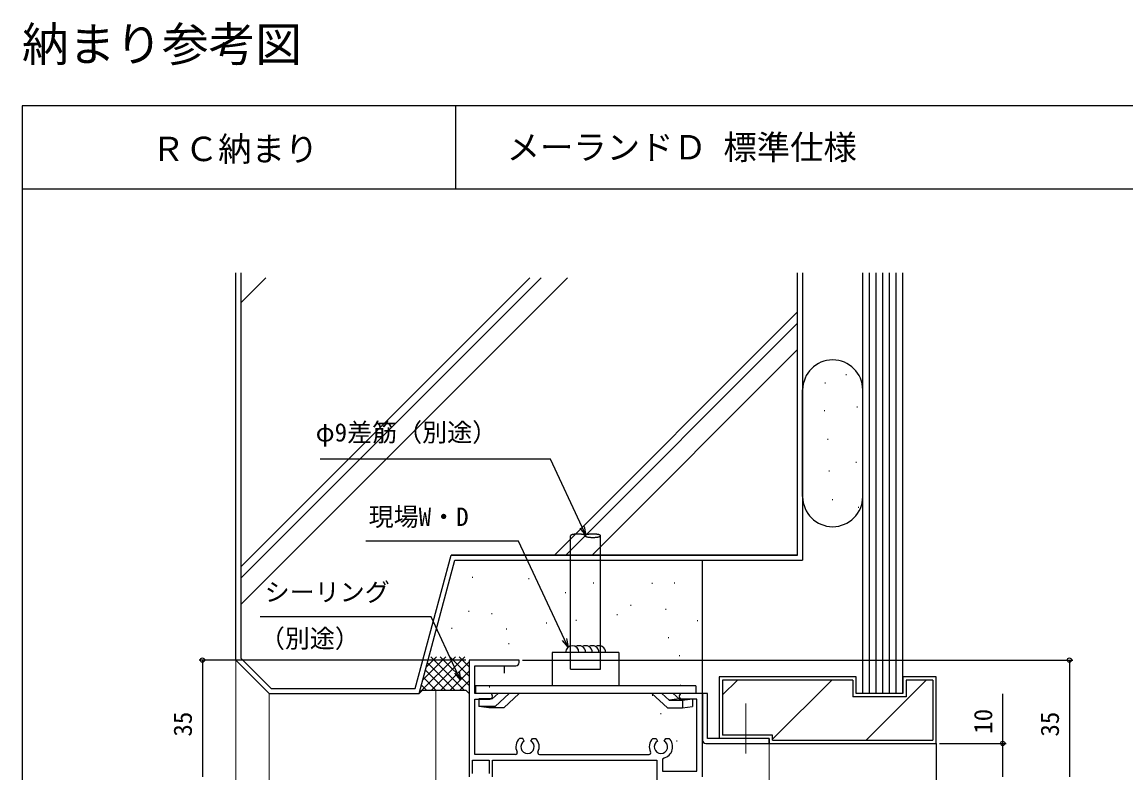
# Model space of a CAD drawing. Units: millimetres, scale not verified. Extents: x -438 to 438, y -339 to 336.
# Drawn here: x -437.5 to -106.5, y 111.1 to 336.2 of the extents above; entities that cross this region are included whole.
import ezdxf
from ezdxf.enums import TextEntityAlignment as Align

# ---------------------------------------------------------------- set-up
doc = ezdxf.new("R2010")
doc.units = ezdxf.units.MM
doc.header["$LTSCALE"] = 2
for name, color, linetype in [('0-1_USER1', 3, 'Continuous'), ('0-2_YKK_11', 7, 'Continuous'), ('0-4_YKK_13', 4, 'Continuous'), ('0-6_YKK_D', 6, 'Continuous'), ('0-7_YKK_ZWAK', 7, 'Continuous'), ('0-8_YSS_K', 3, 'Continuous'), ('0-9_YSS_KE', 3, 'Continuous')]:
    doc.layers.add(name, color=color, linetype=linetype)
doc.layers.add('0-3_YKK_12', color=2, linetype='Continuous', lineweight=18)
doc.styles.add('ＭＳ ゴシック', font='')
doc.styles.get('ＭＳ ゴシック').set_extended_font_data('MS Gothic')

msp = doc.modelspace()

# ---------------------------------------------------------------- linework, layer by layer
at = {"layer": '0-2_YKK_11'}
msp.add_line((-282.363, 116.637), (-249.508, 116.637), dxfattribs=at)
for points in [[(-288.435, 144.237), (-288.435, 144.937), (-303.435, 144.937), (-303.435, 109.937)], [(-297.285, 134.937), (-301.735, 134.937), (-301.735, 143.237), (-289.435, 143.237)], [(-289.508, 116.637), (-301.735, 116.637), (-301.735, 133.237), (-297.285, 133.237)], [(-245.435, 115.064), (-245.435, 111.637), (-235.135, 111.637), (-235.135, 133.237), (-239.585, 133.237)], [(-233.435, 109.937), (-233.435, 134.937), (-239.585, 134.937)], [(-286.935, 120.669), (-287.379, 121.437), (-288.385, 121.437)], [(-284.935, 120.669), (-284.492, 121.437), (-283.486, 121.437)], [(-248.385, 121.437), (-247.379, 121.437), (-246.935, 120.669)], [(-244.935, 120.669), (-244.492, 121.437), (-243.486, 121.437)], [(-302.435, 110.937), (-302.435, 114.937), (-297.435, 114.937), (-297.435, 110.937)], [(-296.435, 109.937), (-296.435, 114.937), (-247.135, 114.937), (-247.135, 106.937)]]:
    msp.add_lwpolyline(points, dxfattribs=at)
for centre, radius, start, end in [((-289.435, 144.237), 1, 270, 360), ((-297.285, 134.087), 0.85, 270, 90), ((-239.585, 134.087), 0.85, 90, 270), ((-285.935, 118.937), 3.5, 134.41531, 206.74368), ((-285.935, 118.937), 2, 120, 60), ((-285.935, 118.937), 3.5, 333.25632, 45.58469), ((-245.935, 118.937), 3.5, 134.41531, 206.74368), ((-245.935, 118.937), 2, 120, 60), ((-245.935, 118.937), 3.5, 284.47751, 45.58469), ((-289.508, 117.137), 0.5, 270, 26.74368), ((-282.363, 117.137), 0.5, 153.25632, 270), ((-249.508, 117.137), 0.5, 270, 26.74368), ((-244.935, 115.064), 0.5, 104.47751, 180)]:
    msp.add_arc(centre, radius, start, end, dxfattribs=at)
at = {"layer": '0-3_YKK_12'}
for p, q in [((-373.435, 144.937), (-373.435, -28.008)), ((-313.435, 135.937), (-313.435, -28.008)), ((-363.435, 134.937), (-363.435, -28.008)), ((-220.435, 116.939), (-220.435, 131.884)), ((-213.436, 119.937), (-213.436, -28.008))]:
    msp.add_line(p, q, dxfattribs=at)
at = {"layer": '0-4_YKK_13'}
for p, q in [((-273.01, 142.237), (-273.01, 182.237)), ((-258.51, 147.237), (-258.51, 137.237)), ((-292.935, 143.337), (-292.935, 141.037)), ((-273.01, 142.237), (-264.01, 142.237)), ((-235.51, 137.237), (-301.51, 137.237)), ((-301.51, 137.237), (-301.51, 134.937)), ((-235.51, 137.237), (-235.51, 134.937)), ((-235.51, 134.937), (-301.51, 134.937)), ((-288.407, 134.937), (-293.038, 130.637)), ((-248.614, 134.937), (-243.983, 130.637)), ((-240.51, 133.337), (-243.51, 132.937)), ((-239.51, 132.937), (-236.51, 133.337)), ((-297.51, 130.637), (-300.51, 131.037)), ((-293.038, 130.637), (-297.51, 130.637)), ((-243.983, 130.637), (-239.51, 130.637))]:
    msp.add_line(p, q, dxfattribs=at)
for points in [[(-268.66, 182.237), (-268.66, 182.287), (-268.71, 182.337), (-268.76, 182.387), (-268.81, 182.437), (-268.86, 182.437), (-268.96, 182.487), (-269.06, 182.537), (-269.16, 182.587), (-269.31, 182.587), (-269.46, 182.637), (-269.61, 182.637), (-269.76, 182.687), (-269.91, 182.687), (-270.11, 182.737), (-270.26, 182.737), (-270.46, 182.737), (-270.66, 182.737), (-270.86, 182.737), (-271.01, 182.737), (-271.21, 182.737), (-271.41, 182.737), (-271.61, 182.737), (-271.76, 182.687), (-271.91, 182.687), (-272.11, 182.637), (-272.26, 182.637), (-272.36, 182.587), (-272.51, 182.587), (-272.61, 182.537), (-272.71, 182.487), (-272.81, 182.437), (-272.91, 182.437), (-272.96, 182.387), (-272.96, 182.337), (-273.01, 182.287), (-273.01, 182.237)], [(-264.01, 142.237), (-264.01, 182.237), (-264.01, 182.287), (-264.06, 182.337), (-264.11, 182.387), (-264.16, 182.437), (-264.21, 182.437), (-264.31, 182.487), (-264.46, 182.537), (-264.56, 182.587), (-264.71, 182.587), (-264.86, 182.637), (-265.01, 182.637), (-265.16, 182.687), (-265.36, 182.687), (-265.56, 182.737), (-265.76, 182.737), (-265.96, 182.737), (-266.16, 182.737), (-266.36, 182.737), (-266.56, 182.737), (-266.76, 182.737), (-266.96, 182.737), (-267.16, 182.737), (-267.31, 182.687), (-267.51, 182.687), (-267.66, 182.637), (-267.86, 182.637), (-268.01, 182.587), (-268.11, 182.587), (-268.26, 182.537), (-268.36, 182.487), (-268.46, 182.437), (-268.51, 182.437), (-268.61, 182.387), (-268.61, 182.337), (-268.66, 182.287), (-268.66, 182.237), (-268.66, 182.187), (-268.61, 182.137)], [(-268.61, 182.137), (-268.51, 182.087), (-268.46, 182.037), (-268.36, 181.987), (-268.26, 181.937), (-268.11, 181.937), (-268.01, 181.887), (-267.86, 181.837), (-267.66, 181.837), (-267.51, 181.787), (-267.31, 181.787), (-267.16, 181.787), (-266.96, 181.737), (-266.76, 181.737), (-266.56, 181.737), (-266.36, 181.737), (-266.16, 181.737), (-265.96, 181.737), (-265.76, 181.737), (-265.56, 181.787), (-265.36, 181.787), (-265.16, 181.787), (-265.01, 181.837), (-264.86, 181.837), (-264.71, 181.887), (-264.56, 181.937), (-264.46, 181.937), (-264.31, 181.987), (-264.21, 182.037), (-264.16, 182.087), (-264.11, 182.137), (-264.06, 182.137), (-264.01, 182.187), (-264.01, 182.237)], [(-258.51, 147.237), (-278.51, 147.237), (-278.51, 137.237)], [(-291.407, 134.937), (-295.607, 131.037), (-300.51, 131.037)], [(-294.787, 134.937), (-296.51, 133.337), (-300.51, 133.337), (-300.51, 131.037)], [(-245.664, 134.937), (-243.51, 132.937), (-239.51, 132.937), (-239.51, 130.637), (-236.51, 131.037)], [(-242.233, 134.937), (-240.51, 133.337), (-236.51, 133.337), (-236.51, 131.037)], [(-232.435, 119.937), (-213.435, 119.937), (-213.435, 121.437), (-231.935, 121.437), (-231.935, 134.937), (-233.435, 134.937), (-233.435, 120.937)]]:
    msp.add_lwpolyline(points, dxfattribs=at)
for centre, radius, start, end in [((-272.51, 147.237), 2, 0, 180), ((-270.51, 147.237), 2, 0, 120), ((-268.51, 147.237), 2, 0, 120), ((-266.51, 147.237), 2, 0, 120), ((-264.51, 147.237), 2, 0, 120), ((-232.435, 120.937), 1, 180.00002, 270)]:
    msp.add_arc(centre, radius, start, end, dxfattribs=at)
at = {"layer": '0-6_YKK_D'}
for p, q in [((-304.435, 144.937), (-384.435, 144.937)), ((-383.435, 144.937), (-383.435, 109.937)), ((-287.435, 144.937), (-122.432, 144.937)), ((-123.432, 144.937), (-123.432, 109.937)), ((-162.432, 119.937), (-142.432, 119.937))]:
    msp.add_line(p, q, dxfattribs=at)
for points in [[(-268.448, 182.443), (-269.525, 184.754), (-279.052, 205.185), (-348.142, 205.185)], [(-268.906, 185.043), (-268.448, 182.443), (-270.145, 184.466)], [(-273.79, 148.774), (-274.868, 151.085), (-288.642, 180.623), (-334.438, 180.623)], [(-306.023, 139.007), (-307.1, 141.318), (-314.845, 157.927), (-366.093, 157.927)], [(-274.248, 151.374), (-273.79, 148.774), (-275.487, 150.796)], [(-306.481, 141.606), (-306.023, 139.007), (-307.719, 141.029)], [(-143.432, 109.937), (-143.432, 119.937), (-143.432, 134.862)]]:
    msp.add_lwpolyline(points, dxfattribs=at)
for centre in [(-383.435, 144.937), (-123.432, 144.937), (-143.432, 119.937)]:
    msp.add_circle(centre, 0.637, dxfattribs=at)
at = {"layer": '0-7_YKK_ZWAK'}
for p, q in [((-437.5, 311.1), (-437.5, -338.9)), ((437.5, 311.1), (-437.5, 311.1)), ((-307.5, 311.1), (-307.5, 286.1)), ((437.5, 286.1), (-437.5, 286.1))]:
    msp.add_line(p, q, dxfattribs=at)
at = {"layer": '0-8_YSS_K'}
for p, q in [((-371.935, 261.1), (-371.935, 145.558)), ((-371.935, 172.897), (-285.232, 259.6)), ((-371.935, 169.503), (-281.838, 259.6)), ((-371.935, 252.093), (-364.428, 259.6)), ((-371.935, 161.583), (-273.919, 259.6)), ((-204.935, 176.437), (-204.935, 261.1)), ((-185.432, 134.937), (-185.432, 261.1)), ((-183.432, 134.937), (-183.432, 261.1)), ((-181.432, 134.937), (-181.432, 261.1)), ((-179.432, 134.937), (-179.432, 261.1)), ((-177.432, 134.937), (-177.432, 261.1)), ((-175.432, 134.937), (-175.432, 261.1)), ((-173.432, 134.937), (-173.432, 261.1)), ((-277.886, 176.437), (-204.935, 249.387)), ((-274.492, 176.437), (-204.935, 245.993)), ((-266.572, 176.437), (-204.935, 238.074)), ((-190.491, 230.524), (-190.291, 230.524)), ((-203.435, 193.943), (-203.435, 225.939)), ((-196.824, 228.061), (-196.624, 228.061)), ((-197, 219.793), (-196.8, 219.793)), ((-187.148, 220.848), (-186.948, 220.848)), ((-195.945, 211.172), (-195.745, 211.172)), ((-187.5, 204.311), (-187.3, 204.311)), ((-195.593, 201.673), (-195.393, 201.673)), ((-194.537, 193.053), (-194.337, 193.053)), ((-186.797, 190.766), (-186.597, 190.766)), ((-319.586, 136.437), (-308.868, 176.437)), ((-204.935, 176.437), (-308.868, 176.437)), ((-233.435, 132.437), (-233.435, 174.937)), ((-302.519, 169.758), (-302.319, 169.758)), ((-285.613, 169.43), (-285.413, 169.43)), ((-266.245, 168.117), (-266.045, 168.117)), ((-248.683, 167.953), (-248.483, 167.953)), ((-241.954, 168.117), (-241.754, 168.117)), ((-274.616, 165.162), (-274.416, 165.162)), ((-303.668, 159.582), (-303.468, 159.582)), ((-296.774, 158.925), (-296.574, 158.925)), ((-255.084, 161.387), (-254.884, 161.387)), ((-244.58, 160.238), (-244.38, 160.238)), ((-280.361, 156.135), (-280.161, 156.135)), ((-271.498, 156.956), (-271.298, 156.956)), ((-259.188, 158.597), (-258.988, 158.597)), ((-235.06, 156.791), (-234.86, 156.791)), ((-308.756, 154.494), (-308.556, 154.494)), ((-292.343, 154.329), (-292.143, 154.329)), ((-291.686, 149.898), (-291.486, 149.898)), ((-243.759, 151.703), (-243.559, 151.703)), ((-318.383, 135.131), (-307.578, 145.937)), ((-317.348, 138.995), (-310.406, 145.937)), ((-316.313, 142.858), (-313.234, 145.937)), ((-304.921, 135.937), (-314.921, 145.937)), ((-314.749, 135.937), (-304.749, 145.937)), ((-303.435, 137.28), (-312.092, 145.937)), ((-303.435, 140.108), (-309.264, 145.937)), ((-303.435, 142.937), (-306.435, 145.937)), ((-240.476, 146.287), (-240.276, 146.287)), ((-371.935, 145.558), (-362.814, 136.437)), ((-307.749, 135.937), (-315.966, 144.153)), ((-311.921, 135.937), (-303.436, 144.422)), ((-303.435, 142.437), (-303.435, 134.937)), ((-313.406, 135.937), (-317.161, 139.692)), ((-310.578, 135.937), (-316.564, 141.923)), ((-309.092, 135.937), (-303.435, 141.594)), ((-362.814, 136.437), (-319.586, 136.437)), ((-318.435, 134.937), (-317.435, 135.937)), ((-316.234, 135.937), (-317.759, 137.461)), ((-317.435, 135.937), (-304.435, 135.937)), ((-306.264, 135.937), (-303.435, 138.765)), ((-303.435, 134.937), (-304.435, 135.937)), ((-297.431, 136.931), (-297.231, 136.931)), ((-240.148, 137.424), (-239.948, 137.424)), ((-227.432, 138.937), (-227.432, 122.437)), ((-188.432, 138.937), (-227.432, 138.937)), ((-227.432, 134.505), (-223.001, 138.937)), ((-212.432, 121.221), (-194.716, 138.937)), ((-188.432, 138.937), (-188.432, 133.937)), ((-184.432, 120.937), (-166.432, 138.937)), ((-172.432, 138.937), (-172.432, 133.937)), ((-164.432, 138.937), (-172.432, 138.937)), ((-164.432, 138.937), (-164.432, 120.937)), ((-248.519, 134.469), (-248.319, 134.469)), ((-172.432, 133.937), (-188.432, 133.937)), ((-246.057, 128.889), (-245.857, 128.889)), ((-235.388, 124.293), (-235.188, 124.293)), ((-241.297, 120.682), (-241.097, 120.682)), ((-212.432, 120.937), (-164.432, 120.937)), ((-163.432, 119.937), (-163.432, -28.008))]:
    msp.add_line(p, q, dxfattribs=at)
for points in [[(-371.935, 259.6), (-371.935, 145.558), (-362.814, 136.437), (-319.586, 136.437), (-308.868, 176.437), (-204.935, 176.437), (-204.935, 259.6)], [(-212.432, 120.937), (-212.432, 122.437), (-227.432, 122.437)]]:
    msp.add_lwpolyline(points, dxfattribs=at)
for centre, start, end in [((-194.434, 225.939), 0, 180), ((-194.434, 193.943), 180, 0)]:
    msp.add_arc(centre, 9.002, start, end, dxfattribs=at)
at = {"layer": '0-9_YSS_KE'}
for p, q in [((-373.435, 144.937), (-373.435, 261.1)), ((-203.435, 261.1), (-203.435, 174.937)), ((-318.435, 134.937), (-307.718, 174.937)), ((-307.718, 174.937), (-203.435, 174.937)), ((-373.435, 144.937), (-363.435, 134.937)), ((-228.432, 139.937), (-228.432, 121.437)), ((-187.432, 139.937), (-228.432, 139.937)), ((-173.432, 139.937), (-173.432, 134.937)), ((-363.435, 134.937), (-318.435, 134.937)), ((-213.435, 121.437), (-228.432, 121.437)), ((-213.435, 121.437), (-213.435, 119.937))]:
    msp.add_line(p, q, dxfattribs=at)
for points in [[(-213.435, 119.937), (-163.432, 119.937), (-163.432, 139.937), (-173.432, 139.937)], [(-173.432, 134.937), (-187.432, 134.937), (-187.432, 139.937)]]:
    msp.add_lwpolyline(points, dxfattribs=at)

# ---------------------------------------------------------------- texts
at = {"layer": '0-1_USER1', "style": 'ＭＳ ゴシック'}
for s, height, p in [('納まり参考図', 10.26, (-437.534, 321.395)), ('ＲＣ納まり', 7.331, (-398.693, 292.339)), ('メーランドＤ 標準仕様\u3000', 7.331, (-292.182, 292.844))]:
    msp.add_text(s, height=height, dxfattribs=at).set_placement(p, align=Align.BOTTOM_LEFT)
at = {"layer": '0-6_YKK_D', "style": 'ＭＳ ゴシック'}
for s, p in [('φ9差筋（別途）', (-349.46, 208.828)), ('現場W・D', (-333.581, 183.511)), ('シーリング', (-364.759, 160.93)), ('（別途）', (-366.208, 147.024))]:
    msp.add_text(s, height=5.499, dxfattribs=at).set_placement(p, align=Align.BOTTOM_LEFT)
for s, p in [('10', (-144.932, 122.836)), ('35', (-384.935, 121.982)), ('35', (-124.932, 121.982))]:
    msp.add_text(s, height=5.499, rotation=90, dxfattribs=at).set_placement(p, align=Align.BOTTOM_LEFT)

doc.saveas('drawing.dxf')
